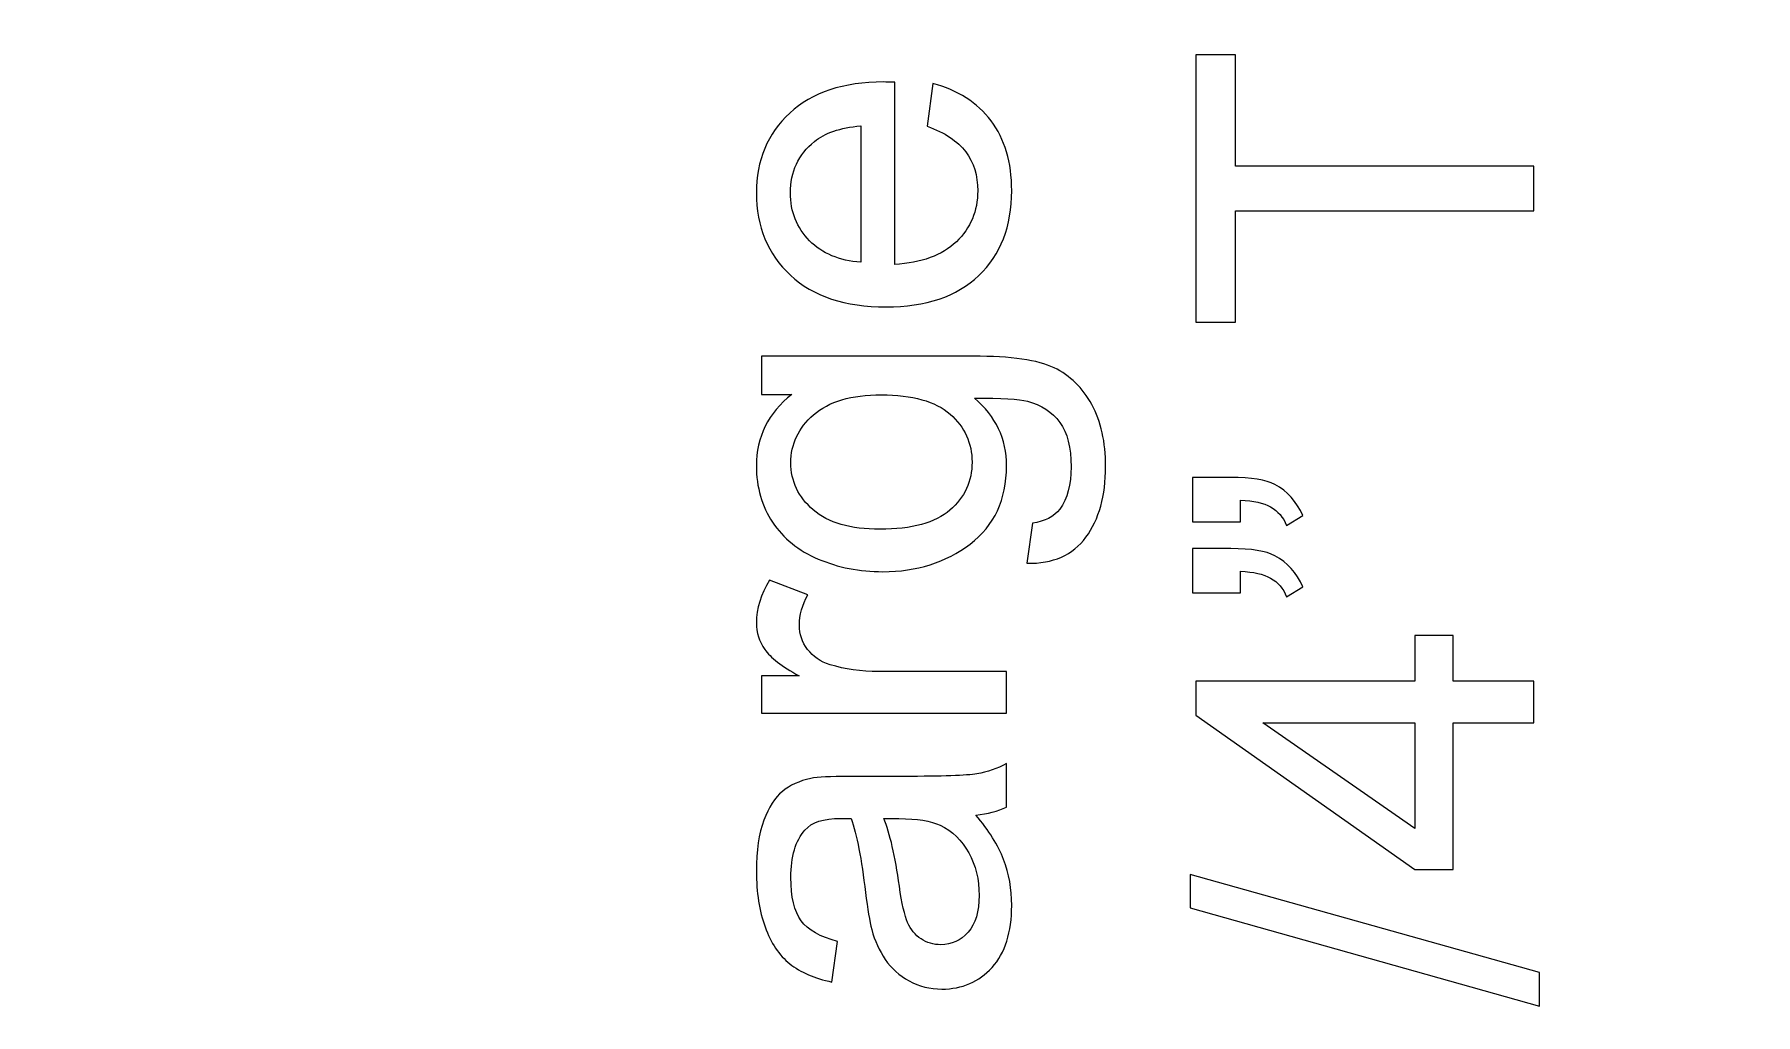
# Model space of a CAD drawing. Header units: millimetres. Extents: x -870 to 610, y 34 to 322.
# Drawn here: x -310.51 to -287.35, y 94.61 to 107.81 of the extents above; entities that cross this region are included whole.
import ezdxf

# ---------------------------------------------------------------- set-up
doc = ezdxf.new("R2010")
doc.units = ezdxf.units.MM
doc.header["$MEASUREMENT"] = 0
doc.layers.add('Layer 1', color=7, linetype='Continuous')

msp = doc.modelspace()

# ---------------------------------------------------------------- linework, layer by layer
at = {"layer": 'Layer 1', "lineweight": 18}
msp.add_open_spline([(-244.647, 242.9785), (-244.647, 242.9785), (-246.7763, 242.521), (-246.7763, 242.521), (-246.7763, 242.521), (-246.7763, 242.521), (-245.0315, 241.4322), (-245.0315, 241.4322), (-245.0315, 241.4322), (-243.3903, 240.7534), (-242.2151, 239.903), (-240.7778, 239.1623), (-240.7778, 239.1623), (-239.4305, 238.468), (-237.6423, 237.9354), (-236.383, 237.2847), (-236.383, 237.2847), (-236.4382, 235.5144), (-236.9839, 233.2724), (-237.7857, 231.9919), (-237.7857, 231.9919), (-242.4316, 230.4104), (-251.7294, 230.5039), (-254.7488, 227.7576), (-254.7488, 227.7576), (-254.2569, 227.3706), (-255.2745, 227.6944), (-253.8154, 227.2794), (-253.8154, 227.2794), (-252.3406, 226.8602), (-246.7867, 227.0779), (-240.1532, 224.6648), (-240.1532, 224.6648), (-240.2729, 223.7485), (-240.7465, 222.1), (-241.2685, 221.4316), (-241.2685, 221.4316), (-242.5086, 219.8432), (-248.0933, 220.1521), (-249.4147, 217.5305), (-249.4147, 217.5305), (-249.4147, 217.5305), (-244.526, 215.7602), (-244.526, 215.7602), (-244.526, 215.7602), (-244.6506, 214.277), (-245.8513, 212.888), (-246.6207, 211.5562), (-246.6207, 211.5562), (-247.7684, 209.57), (-247.5252, 209.3354), (-249.7593, 208.3853), (-249.7593, 208.3853), (-252.2202, 207.3386), (-256.8877, 205.7913), (-258.5122, 204.4685), (-258.5122, 204.4685), (-257.1191, 202.5629), (-254.714, 202.3355), (-252.3412, 201.2927), (-252.3412, 201.2927), (-252.3744, 198.7388), (-267.4715, 169.889), (-269.2076, 143.7638), (-269.2076, 143.7638), (-269.8923, 133.4613), (-275.314, 126.4365), (-275.1185, 116.9642), (-275.1185, 116.9642), (-275.9568, 121.2714), (-276.7385, 125.3275), (-277.5499, 129.8673), (-277.5499, 129.8673), (-278.0513, 132.6721), (-278.1957, 135.0004), (-277.2996, 137.7412), (-277.2996, 137.7412), (-274.0109, 147.7987), (-275.0148, 144.1112), (-279.541, 147.5541), (-279.541, 147.5541), (-284.9692, 151.6827), (-282.2094, 156.6744), (-281.8107, 162.4678), (-281.8107, 162.4678), (-281.4437, 167.8048), (-284.6612, 174.7184), (-284.9783, 184.351), (-284.9783, 184.351), (-285.3983, 197.1062), (-282.7144, 200.8935), (-280.9493, 210.8611), (-280.9493, 210.8611), (-280.5522, 213.1039), (-280.8832, 214.5823), (-279.0609, 215.4156), (-279.0609, 215.4156), (-275.9808, 216.8241), (-270.9923, 216.1932), (-269.4831, 218.5832), (-269.4831, 218.5832), (-271.7915, 221.7632), (-277.3128, 221.702), (-279.9025, 223.5231), (-279.9025, 223.5231), (-279.4628, 224.4793), (-280.7827, 223.9406), (-276.8061, 225.1386), (-276.8061, 225.1386), (-274.1578, 225.9364), (-268.6371, 227.6863), (-267.0381, 229.169), (-267.0381, 229.169), (-268.9306, 233.2897), (-277.4566, 232.099), (-281.7288, 233.2108), (-281.7288, 233.2108), (-281.9213, 234.8985), (-280.9652, 234.9339), (-279.3422, 235.759), (-279.3422, 235.759), (-275.4382, 237.7439), (-271.3905, 239.0067), (-267.8888, 240.8134), (-267.8888, 240.8134), (-268.1177, 242.1452), (-268.9884, 242.4795), (-270.8852, 243.3697), (-270.8852, 243.3697), (-276.2376, 245.8824), (-279.1925, 246.4963), (-285.0936, 246.792), (-285.0936, 246.792), (-285.0936, 246.792), (-286.6051, 252.4432), (-286.6051, 252.4432), (-286.6051, 252.4432), (-274.6417, 259.523), (-282.3923, 255.0991), (-271.2202, 258.7348), (-271.2202, 258.7348), (-272.264, 263.9763), (-285.6831, 264.1954), (-289.9147, 264.25), (-289.9147, 264.25), (-289.8931, 267.6908), (-277.0576, 270.2585), (-275.2229, 271.8652), (-275.2229, 271.8652), (-278.6713, 276.4647), (-289.4913, 274.0137), (-293.1952, 273.9911), (-293.1952, 273.9911), (-293.1952, 273.9911), (-294.3313, 277.4611), (-294.3313, 277.4611), (-294.3313, 277.4611), (-288.8829, 281.0772), (-278.9503, 280.5644), (-272.4213, 282.8041), (-272.4213, 282.8041), (-273.086, 287.2498), (-287.9301, 287.2244), (-290.8512, 286.8254), (-290.8512, 286.8254), (-292.873, 286.549), (-295.5735, 285.6356), (-297.358, 285.6855), (-297.358, 285.6855), (-297.358, 285.6855), (-297.8507, 287.3723), (-297.8507, 287.3723), (-297.8507, 287.3723), (-295.125, 289.7717), (-286.9301, 292.2612), (-286.611, 295.8598), (-286.611, 295.8598), (-289.187, 299.5955), (-297.2307, 296.3627), (-301.4787, 296.0651), (-301.4787, 296.0651), (-301.4787, 296.0651), (-304.5724, 302.8657), (-304.5724, 302.8657), (-304.5724, 302.8657), (-302.1119, 304.7649), (-295.8215, 306.672), (-293.1191, 307.7541), (-293.1191, 307.7541), (-293.6457, 314.1384), (-308.3273, 309.9878), (-310.1166, 312.127), (-310.1166, 312.127), (-315.2859, 318.3063), (-310.1772, 321.6322), (-322.4914, 321.0125), (-322.4914, 321.0125), (-326.9124, 320.7903), (-331.059, 320.3233), (-334.8136, 319.1265), (-334.8136, 319.1265), (-343.4234, 316.3826), (-346.9184, 313.0095), (-351.4633, 307.5423), (-351.4633, 307.5423), (-355.6599, 302.494), (-359.3532, 296.1362), (-361.6891, 289.1947), (-361.6891, 289.1947), (-362.9922, 285.3221), (-362.9953, 281.129), (-363.2967, 276.7953), (-363.2967, 276.7953), (-363.2967, 276.7953), (-366.8754, 251.9827), (-366.8754, 251.9827), (-366.8754, 251.9827), (-367.6504, 247.6113), (-368.9791, 244.4891), (-369.8763, 240.6096), (-369.8763, 240.6096), (-371.1901, 234.9298), (-366.3263, 235.1255), (-368.5885, 229.392), (-368.5885, 229.392), (-370.4081, 224.7809), (-371.5541, 224.3121), (-370.1433, 218.2614), (-370.1433, 218.2614), (-367.8375, 208.3726), (-365.2175, 207.7594), (-369.4437, 194.5862), (-369.4437, 194.5862), (-372.3285, 185.5936), (-379.9924, 157.0972), (-377.9483, 147.2062), (-377.9483, 147.2062), (-376.7734, 141.5213), (-374.3825, 142.322), (-372.0757, 139.0017), (-372.0757, 139.0017), (-368.2992, 133.566), (-375.3821, 124.5226), (-368.0728, 115.4842), (-368.0728, 115.4842), (-365.478, 112.2753), (-364.2926, 111.0883), (-362.9645, 106.1815), (-362.9645, 106.1815), (-358.6938, 90.4001), (-357.1257, 91.2932), (-343.8922, 82.856), (-343.8922, 82.856), (-340.2451, 80.5309), (-338.5911, 79.8753), (-334.146, 78.1555), (-334.146, 78.1555), (-330.5649, 76.7701), (-328.1668, 74.7261), (-325.3366, 72.8116), (-325.3366, 72.8116), (-319.2911, 68.7225), (-318.8457, 72.7317), (-313.6722, 71.917), (-313.6722, 71.917), (-310.2614, 71.3798), (-307.5469, 66.9943), (-304.1388, 67.088), (-304.1388, 67.088), (-298.3959, 67.2459), (-300.6373, 75.6652), (-300.3988, 77.206), (-300.3988, 77.206), (-286.4464, 78.7646), (-287.7094, 74.698), (-273.8136, 82.3551), (-273.8136, 82.3551), (-269.9039, 81.8474), (-267.6931, 82.8515), (-263.0482, 81.4042), (-263.0482, 81.4042), (-254.9965, 78.8948), (-256.26, 69.8113), (-249.1102, 71.8447), (-249.1102, 71.8447), (-245.3072, 72.9266), (-243.9046, 83.1902), (-234.208, 92.245), (-234.208, 92.245), (-230.1678, 96.018), (-227.2953, 100.6977), (-223.2738, 104.5976), (-223.2738, 104.5976), (-218.6877, 109.0453), (-214.9368, 109.7264), (-211.9067, 116.8681), (-211.9067, 116.8681), (-210.6026, 119.9421), (-209.5401, 122.0488), (-207.9146, 124.8854), (-207.9146, 124.8854), (-206.205, 127.8683), (-204.9803, 129.3877), (-203.5235, 132.1572), (-203.5235, 132.1572), (-197.7374, 143.1591), (-194.7098, 156.5355), (-198.3747, 170.1083), (-198.3747, 170.1083), (-200.0611, 176.3541), (-202.2365, 182.0894), (-203.3055, 188.7537), (-203.3055, 188.7537), (-206.3575, 207.7792), (-202.0685, 235.8942), (-201.3086, 255.6392), (-201.3086, 255.6392), (-201.0228, 263.0654), (-200.3092, 270.2179), (-199.7798, 277.4989), (-199.7798, 277.4989), (-199.1226, 286.5358), (-197.5488, 291.4732), (-203.2864, 296.8018), (-203.2864, 296.8018), (-205.361, 298.7285), (-207.6688, 300.2813), (-210.0373, 302.0441), (-210.0373, 302.0441), (-211.8628, 303.4031), (-214.562, 306.2305), (-217.0044, 306.6796), (-217.0044, 306.6796), (-221.2094, 307.4527), (-222.511, 308.5089), (-226.8168, 308.492), (-226.8168, 308.492), (-229.7919, 308.48), (-234.541, 307.9301), (-235.9977, 306.06), (-235.9977, 306.06), (-235.9977, 306.06), (-223.0793, 301.9585), (-223.0793, 301.9585), (-223.0793, 301.9585), (-223.0793, 301.9585), (-223.6777, 299.7615), (-223.6777, 299.7615), (-223.6777, 299.7615), (-225.6211, 299.8821), (-227.015, 300.8556), (-229.2645, 301.1173), (-229.2645, 301.1173), (-233.263, 301.5823), (-237.8213, 300.9137), (-241.3811, 299.4729), (-241.3811, 299.4729), (-243.208, 298.7332), (-244.847, 297.9906), (-245.0883, 296.5657), (-245.0883, 296.5657), (-241.8569, 294.8724), (-237.5069, 294.8952), (-233.575, 294.3467), (-233.575, 294.3467), (-231.7224, 294.0881), (-229.5835, 293.6099), (-227.9643, 292.9125), (-227.9643, 292.9125), (-226.0333, 292.0807), (-225.5121, 291.5184), (-225.9897, 288.6963), (-225.9897, 288.6963), (-229.2497, 287.9611), (-235.9335, 288.467), (-237.0987, 285.627), (-237.0987, 285.627), (-236.2914, 284.9156), (-231.5459, 283.8141), (-230.1646, 283.649), (-230.1646, 283.649), (-229.0515, 282.5907), (-229.0945, 283.053), (-228.0851, 282.451), (-228.0851, 282.451), (-228.0851, 282.451), (-229.1973, 281.9489), (-229.1973, 281.9489), (-229.1973, 281.9489), (-229.3707, 281.92), (-229.387, 281.8108), (-229.4831, 281.7436), (-229.4831, 281.7436), (-231.011, 281.5004), (-232.807, 281.0438), (-234.0926, 280.5766), (-234.0926, 280.5766), (-235.935, 279.9069), (-236.8957, 279.6371), (-237.1517, 277.8639), (-237.1517, 277.8639), (-235.6474, 274.596), (-229.3572, 275.2734), (-226.4384, 273.2766), (-226.4384, 273.2766), (-226.1056, 270.187), (-227.9613, 259.7161), (-228.9778, 257.1268), (-228.9778, 257.1268), (-235.391, 256.7918), (-241.9015, 257.7511), (-247.0124, 254.7213), (-247.0124, 254.7213), (-245.9604, 253.5714), (-244.8178, 253.7432), (-243.0874, 253.4359), (-243.0874, 253.4359), (-239.4495, 252.7899), (-234.7687, 251.345), (-231.3446, 250.3978), (-231.3446, 250.3978), (-231.519, 248.8761), (-232.9033, 245.7844), (-233.552, 244.418), (-233.552, 244.418), (-235.5463, 244.3084), (-237.7627, 244.276), (-239.5458, 243.9644), (-239.5458, 243.9644), (-241.2385, 243.6687), (-242.929, 243.1555), (-244.647, 242.9785)], degree=3, knots=[0, 0, 0, 0, 0.0091743, 0.0091743, 0.0091743, 0.0091743, 0.0183486, 0.0183486, 0.0183486, 0.0183486, 0.0275229, 0.0275229, 0.0275229, 0.0275229, 0.0366972, 0.0366972, 0.0366972, 0.0366972, 0.0458716, 0.0458716, 0.0458716, 0.0458716, 0.0550459, 0.0550459, 0.0550459, 0.0550459, 0.0642202, 0.0642202, 0.0642202, 0.0642202, 0.0733945, 0.0733945, 0.0733945, 0.0733945, 0.0825688, 0.0825688, 0.0825688, 0.0825688, 0.0917431, 0.0917431, 0.0917431, 0.0917431, 0.1009174, 0.1009174, 0.1009174, 0.1009174, 0.1100917, 0.1100917, 0.1100917, 0.1100917, 0.1192661, 0.1192661, 0.1192661, 0.1192661, 0.1284404, 0.1284404, 0.1284404, 0.1284404, 0.1376147, 0.1376147, 0.1376147, 0.1376147, 0.146789, 0.146789, 0.146789, 0.146789, 0.1559633, 0.1559633, 0.1559633, 0.1559633, 0.1651376, 0.1651376, 0.1651376, 0.1651376, 0.1743119, 0.1743119, 0.1743119, 0.1743119, 0.1834862, 0.1834862, 0.1834862, 0.1834862, 0.1926606, 0.1926606, 0.1926606, 0.1926606, 0.2018349, 0.2018349, 0.2018349, 0.2018349, 0.2110092, 0.2110092, 0.2110092, 0.2110092, 0.2201835, 0.2201835, 0.2201835, 0.2201835, 0.2293578, 0.2293578, 0.2293578, 0.2293578, 0.2385321, 0.2385321, 0.2385321, 0.2385321, 0.2477064, 0.2477064, 0.2477064, 0.2477064, 0.2568807, 0.2568807, 0.2568807, 0.2568807, 0.266055, 0.266055, 0.266055, 0.266055, 0.2752294, 0.2752294, 0.2752294, 0.2752294, 0.2844037, 0.2844037, 0.2844037, 0.2844037, 0.293578, 0.293578, 0.293578, 0.293578, 0.3027523, 0.3027523, 0.3027523, 0.3027523, 0.3119266, 0.3119266, 0.3119266, 0.3119266, 0.3211009, 0.3211009, 0.3211009, 0.3211009, 0.3302752, 0.3302752, 0.3302752, 0.3302752, 0.3394495, 0.3394495, 0.3394495, 0.3394495, 0.3486239, 0.3486239, 0.3486239, 0.3486239, 0.3577982, 0.3577982, 0.3577982, 0.3577982, 0.3669725, 0.3669725, 0.3669725, 0.3669725, 0.3761468, 0.3761468, 0.3761468, 0.3761468, 0.3853211, 0.3853211, 0.3853211, 0.3853211, 0.3944954, 0.3944954, 0.3944954, 0.3944954, 0.4036697, 0.4036697, 0.4036697, 0.4036697, 0.412844, 0.412844, 0.412844, 0.412844, 0.4220183, 0.4220183, 0.4220183, 0.4220183, 0.4311927, 0.4311927, 0.4311927, 0.4311927, 0.440367, 0.440367, 0.440367, 0.440367, 0.4495413, 0.4495413, 0.4495413, 0.4495413, 0.4587156, 0.4587156, 0.4587156, 0.4587156, 0.4678899, 0.4678899, 0.4678899, 0.4678899, 0.4770642, 0.4770642, 0.4770642, 0.4770642, 0.4862385, 0.4862385, 0.4862385, 0.4862385, 0.4954128, 0.4954128, 0.4954128, 0.4954128, 0.5045872, 0.5045872, 0.5045872, 0.5045872, 0.5137615, 0.5137615, 0.5137615, 0.5137615, 0.5229358, 0.5229358, 0.5229358, 0.5229358, 0.5321101, 0.5321101, 0.5321101, 0.5321101, 0.5412844, 0.5412844, 0.5412844, 0.5412844, 0.5504587, 0.5504587, 0.5504587, 0.5504587, 0.559633, 0.559633, 0.559633, 0.559633, 0.5688073, 0.5688073, 0.5688073, 0.5688073, 0.5779817, 0.5779817, 0.5779817, 0.5779817, 0.587156, 0.587156, 0.587156, 0.587156, 0.5963303, 0.5963303, 0.5963303, 0.5963303, 0.6055046, 0.6055046, 0.6055046, 0.6055046, 0.6146789, 0.6146789, 0.6146789, 0.6146789, 0.6238532, 0.6238532, 0.6238532, 0.6238532, 0.6330275, 0.6330275, 0.6330275, 0.6330275, 0.6422018, 0.6422018, 0.6422018, 0.6422018, 0.6513761, 0.6513761, 0.6513761, 0.6513761, 0.6605505, 0.6605505, 0.6605505, 0.6605505, 0.6697248, 0.6697248, 0.6697248, 0.6697248, 0.6788991, 0.6788991, 0.6788991, 0.6788991, 0.6880734, 0.6880734, 0.6880734, 0.6880734, 0.6972477, 0.6972477, 0.6972477, 0.6972477, 0.706422, 0.706422, 0.706422, 0.706422, 0.7155963, 0.7155963, 0.7155963, 0.7155963, 0.7247706, 0.7247706, 0.7247706, 0.7247706, 0.733945, 0.733945, 0.733945, 0.733945, 0.7431193, 0.7431193, 0.7431193, 0.7431193, 0.7522936, 0.7522936, 0.7522936, 0.7522936, 0.7614679, 0.7614679, 0.7614679, 0.7614679, 0.7706422, 0.7706422, 0.7706422, 0.7706422, 0.7798165, 0.7798165, 0.7798165, 0.7798165, 0.7889908, 0.7889908, 0.7889908, 0.7889908, 0.7981651, 0.7981651, 0.7981651, 0.7981651, 0.8073394, 0.8073394, 0.8073394, 0.8073394, 0.8165138, 0.8165138, 0.8165138, 0.8165138, 0.8256881, 0.8256881, 0.8256881, 0.8256881, 0.8348624, 0.8348624, 0.8348624, 0.8348624, 0.8440367, 0.8440367, 0.8440367, 0.8440367, 0.853211, 0.853211, 0.853211, 0.853211, 0.8623853, 0.8623853, 0.8623853, 0.8623853, 0.8715596, 0.8715596, 0.8715596, 0.8715596, 0.8807339, 0.8807339, 0.8807339, 0.8807339, 0.8899083, 0.8899083, 0.8899083, 0.8899083, 0.8990826, 0.8990826, 0.8990826, 0.8990826, 0.9082569, 0.9082569, 0.9082569, 0.9082569, 0.9174312, 0.9174312, 0.9174312, 0.9174312, 0.9266055, 0.9266055, 0.9266055, 0.9266055, 0.9357798, 0.9357798, 0.9357798, 0.9357798, 0.9449541, 0.9449541, 0.9449541, 0.9449541, 0.9541284, 0.9541284, 0.9541284, 0.9541284, 0.9633028, 0.9633028, 0.9633028, 0.9633028, 0.9724771, 0.9724771, 0.9724771, 0.9724771, 0.9816514, 0.9816514, 0.9816514, 0.9816514, 1, 1, 1, 1], dxfattribs=at)
at = {"layer": 'Layer 1'}
for points, knots in [([(-290.3367, 105.428), (-290.3367, 105.428), (-294.3499, 105.428), (-294.3499, 105.428), (-294.3499, 105.428), (-294.3499, 105.428), (-294.3499, 103.9294), (-294.3499, 103.9294), (-294.3499, 103.9294), (-294.3499, 103.9294), (-294.8833, 103.9294), (-294.8833, 103.9294), (-294.8833, 103.9294), (-294.8833, 103.9294), (-294.8833, 107.5298), (-294.8833, 107.5298), (-294.8833, 107.5298), (-294.8833, 107.5298), (-294.3499, 107.5298), (-294.3499, 107.5298), (-294.3499, 107.5298), (-294.3499, 107.5298), (-294.3499, 106.0312), (-294.3499, 106.0312), (-294.3499, 106.0312), (-294.3499, 106.0312), (-290.3367, 106.0312), (-290.3367, 106.0312), (-290.3367, 106.0312), (-290.3367, 106.0312), (-290.3367, 105.428), (-290.3367, 105.428)], [0, 0, 0, 0, 0.1111111, 0.1111111, 0.1111111, 0.1111111, 0.2222222, 0.2222222, 0.2222222, 0.2222222, 0.3333333, 0.3333333, 0.3333333, 0.3333333, 0.4444444, 0.4444444, 0.4444444, 0.4444444, 0.5555556, 0.5555556, 0.5555556, 0.5555556, 0.6666667, 0.6666667, 0.6666667, 0.6666667, 0.7777778, 0.7777778, 0.7777778, 0.7777778, 1, 1, 1, 1]), ([(-298.4974, 106.5679), (-298.4974, 106.5679), (-298.4212, 107.1458), (-298.4212, 107.1458), (-298.4212, 107.1458), (-298.0857, 107.0558), (-297.8243, 106.8875), (-297.6391, 106.642), (-297.6391, 106.642), (-297.4539, 106.3965), (-297.3607, 106.0832), (-297.3607, 105.7011), (-297.3607, 105.7011), (-297.3607, 105.2206), (-297.5089, 104.8396), (-297.8053, 104.5581), (-297.8053, 104.5581), (-298.1005, 104.2766), (-298.5165, 104.1359), (-299.0509, 104.1359), (-299.0509, 104.1359), (-299.6034, 104.1359), (-300.033, 104.2777), (-300.3378, 104.5624), (-300.3378, 104.5624), (-300.6437, 104.8471), (-300.7961, 105.2164), (-300.7961, 105.6704), (-300.7961, 105.6704), (-300.7961, 106.1096), (-300.6469, 106.4684), (-300.3474, 106.7468), (-300.3474, 106.7468), (-300.0479, 107.0251), (-299.6266, 107.1648), (-299.0837, 107.1648), (-299.0837, 107.1648), (-299.0509, 107.1648), (-299.0012, 107.1637), (-298.9356, 107.1616), (-298.9356, 107.1616), (-298.9356, 107.1616), (-298.9356, 104.7074), (-298.9356, 104.7074), (-298.9356, 104.7074), (-298.5747, 104.7285), (-298.2974, 104.8301), (-298.1058, 105.0143), (-298.1058, 105.0143), (-297.9143, 105.1974), (-297.818, 105.427), (-297.818, 105.7011), (-297.818, 105.7011), (-297.818, 105.9054), (-297.8719, 106.08), (-297.9799, 106.2239), (-297.9799, 106.2239), (-298.0878, 106.3689), (-298.2603, 106.4832), (-298.4974, 106.5679)], [0, 0, 0, 0, 0.0625, 0.0625, 0.0625, 0.0625, 0.125, 0.125, 0.125, 0.125, 0.1875, 0.1875, 0.1875, 0.1875, 0.25, 0.25, 0.25, 0.25, 0.3125, 0.3125, 0.3125, 0.3125, 0.375, 0.375, 0.375, 0.375, 0.4375, 0.4375, 0.4375, 0.4375, 0.5, 0.5, 0.5, 0.5, 0.5625, 0.5625, 0.5625, 0.5625, 0.625, 0.625, 0.625, 0.625, 0.6875, 0.6875, 0.6875, 0.6875, 0.75, 0.75, 0.75, 0.75, 0.8125, 0.8125, 0.8125, 0.8125, 0.875, 0.875, 0.875, 0.875, 1, 1, 1, 1]), ([(-299.3928, 104.7391), (-299.3928, 104.7391), (-299.3928, 106.5743), (-299.3928, 106.5743), (-299.3928, 106.5743), (-299.67, 106.5499), (-299.8775, 106.479), (-300.0161, 106.3636), (-300.0161, 106.3636), (-300.231, 106.1869), (-300.3389, 105.9562), (-300.3389, 105.6736), (-300.3389, 105.6736), (-300.3389, 105.4175), (-300.2532, 105.2027), (-300.0817, 105.028), (-300.0817, 105.028), (-299.9103, 104.8545), (-299.6806, 104.7582), (-299.3928, 104.7391)], [0, 0, 0, 0, 0.1666667, 0.1666667, 0.1666667, 0.1666667, 0.3333333, 0.3333333, 0.3333333, 0.3333333, 0.5, 0.5, 0.5, 0.5, 0.6666667, 0.6666667, 0.6666667, 0.6666667, 1, 1, 1, 1]), ([(-297.1575, 100.6856), (-297.1575, 100.6856), (-297.0813, 101.2254), (-297.0813, 101.2254), (-297.0813, 101.2254), (-296.9141, 101.2476), (-296.7924, 101.3111), (-296.7152, 101.4148), (-296.7152, 101.4148), (-296.6125, 101.5535), (-296.5606, 101.7429), (-296.5606, 101.9832), (-296.5606, 101.9832), (-296.5606, 102.2414), (-296.6125, 102.4414), (-296.7152, 102.5822), (-296.7152, 102.5822), (-296.8178, 102.7229), (-296.9628, 102.8182), (-297.148, 102.8679), (-297.148, 102.8679), (-297.2613, 102.8965), (-297.4994, 102.9103), (-297.8624, 102.9081), (-297.8624, 102.9081), (-297.5745, 102.6637), (-297.4306, 102.3599), (-297.4306, 101.9959), (-297.4306, 101.9959), (-297.4306, 101.5429), (-297.5936, 101.1915), (-297.9206, 100.9439), (-297.9206, 100.9439), (-298.2466, 100.6952), (-298.6382, 100.5713), (-299.0943, 100.5713), (-299.0943, 100.5713), (-299.4086, 100.5713), (-299.6986, 100.6285), (-299.9643, 100.7417), (-299.9643, 100.7417), (-300.2299, 100.855), (-300.4342, 101.0201), (-300.5791, 101.236), (-300.5791, 101.236), (-300.7241, 101.4519), (-300.7961, 101.7059), (-300.7961, 101.998), (-300.7961, 101.998), (-300.7961, 102.3864), (-300.6374, 102.7071), (-300.3199, 102.9589), (-300.3199, 102.9589), (-300.3199, 102.9589), (-300.7263, 102.9589), (-300.7263, 102.9589), (-300.7263, 102.9589), (-300.7263, 102.9589), (-300.7263, 103.4733), (-300.7263, 103.4733), (-300.7263, 103.4733), (-300.7263, 103.4733), (-297.8804, 103.4733), (-297.8804, 103.4733), (-297.8804, 103.4733), (-297.3671, 103.4733), (-297.0041, 103.4214), (-296.7903, 103.3167), (-296.7903, 103.3167), (-296.5765, 103.2129), (-296.4072, 103.0468), (-296.2834, 102.8214), (-296.2834, 102.8214), (-296.1595, 102.5949), (-296.0971, 102.3165), (-296.0971, 101.9863), (-296.0971, 101.9863), (-296.0971, 101.5937), (-296.1849, 101.2773), (-296.3617, 101.036), (-296.3617, 101.036), (-296.5374, 100.7936), (-296.803, 100.6772), (-297.1575, 100.6856)], [0, 0, 0, 0, 0.0454545, 0.0454545, 0.0454545, 0.0454545, 0.0909091, 0.0909091, 0.0909091, 0.0909091, 0.1363636, 0.1363636, 0.1363636, 0.1363636, 0.1818182, 0.1818182, 0.1818182, 0.1818182, 0.2272727, 0.2272727, 0.2272727, 0.2272727, 0.2727273, 0.2727273, 0.2727273, 0.2727273, 0.3181818, 0.3181818, 0.3181818, 0.3181818, 0.3636364, 0.3636364, 0.3636364, 0.3636364, 0.4090909, 0.4090909, 0.4090909, 0.4090909, 0.4545455, 0.4545455, 0.4545455, 0.4545455, 0.5, 0.5, 0.5, 0.5, 0.5454545, 0.5454545, 0.5454545, 0.5454545, 0.5909091, 0.5909091, 0.5909091, 0.5909091, 0.6363636, 0.6363636, 0.6363636, 0.6363636, 0.6818182, 0.6818182, 0.6818182, 0.6818182, 0.7272727, 0.7272727, 0.7272727, 0.7272727, 0.7727273, 0.7727273, 0.7727273, 0.7727273, 0.8181818, 0.8181818, 0.8181818, 0.8181818, 0.8636364, 0.8636364, 0.8636364, 0.8636364, 0.9090909, 0.9090909, 0.9090909, 0.9090909, 1, 1, 1, 1]), ([(-299.1345, 101.1428), (-298.7038, 101.1428), (-298.3895, 101.2286), (-298.1915, 101.4), (-298.1915, 101.4), (-297.9936, 101.5725), (-297.8942, 101.7874), (-297.8942, 102.0456), (-297.8942, 102.0456), (-297.8942, 102.3028), (-297.9926, 102.5176), (-298.1894, 102.6922), (-298.1894, 102.6922), (-298.3863, 102.8658), (-298.6953, 102.9526), (-299.1165, 102.9526), (-299.1165, 102.9526), (-299.5187, 102.9526), (-299.8224, 102.8626), (-300.0267, 102.6838), (-300.0267, 102.6838), (-300.231, 102.5049), (-300.3326, 102.289), (-300.3326, 102.0371), (-300.3326, 102.0371), (-300.3326, 101.7884), (-300.232, 101.5778), (-300.0309, 101.4032), (-300.0309, 101.4032), (-299.8298, 101.2296), (-299.5314, 101.1428), (-299.1345, 101.1428)], [0, 0, 0, 0, 0.1111111, 0.1111111, 0.1111111, 0.1111111, 0.2222222, 0.2222222, 0.2222222, 0.2222222, 0.3333333, 0.3333333, 0.3333333, 0.3333333, 0.4444444, 0.4444444, 0.4444444, 0.4444444, 0.5555556, 0.5555556, 0.5555556, 0.5555556, 0.6666667, 0.6666667, 0.6666667, 0.6666667, 0.7777778, 0.7777778, 0.7777778, 0.7777778, 1, 1, 1, 1]), ([(-294.2801, 101.2444), (-294.2801, 101.2444), (-294.9278, 101.2444), (-294.9278, 101.2444), (-294.9278, 101.2444), (-294.9278, 101.2444), (-294.9278, 101.8413), (-294.9278, 101.8413), (-294.9278, 101.8413), (-294.9278, 101.8413), (-294.4134, 101.8413), (-294.4134, 101.8413), (-294.4134, 101.8413), (-294.1382, 101.8413), (-293.9393, 101.8095), (-293.8186, 101.7449), (-293.8186, 101.7449), (-293.6514, 101.655), (-293.5265, 101.5163), (-293.4419, 101.3269), (-293.4419, 101.3269), (-293.4419, 101.3269), (-293.662, 101.1936), (-293.662, 101.1936), (-293.662, 101.1936), (-293.7075, 101.3057), (-293.7784, 101.3883), (-293.8768, 101.4433), (-293.8768, 101.4433), (-293.9742, 101.4984), (-294.1086, 101.529), (-294.2801, 101.5354), (-294.2801, 101.5354), (-294.2801, 101.5354), (-294.2801, 101.2444), (-294.2801, 101.2444)], [0, 0, 0, 0, 0.1, 0.1, 0.1, 0.1, 0.2, 0.2, 0.2, 0.2, 0.3, 0.3, 0.3, 0.3, 0.4, 0.4, 0.4, 0.4, 0.5, 0.5, 0.5, 0.5, 0.6, 0.6, 0.6, 0.6, 0.7, 0.7, 0.7, 0.7, 0.8, 0.8, 0.8, 0.8, 1, 1, 1, 1]), ([(-294.2801, 100.2855), (-294.2801, 100.2855), (-294.9278, 100.2855), (-294.9278, 100.2855), (-294.9278, 100.2855), (-294.9278, 100.2855), (-294.9278, 100.8824), (-294.9278, 100.8824), (-294.9278, 100.8824), (-294.9278, 100.8824), (-294.4134, 100.8824), (-294.4134, 100.8824), (-294.4134, 100.8824), (-294.1382, 100.8824), (-293.9393, 100.8507), (-293.8186, 100.7861), (-293.8186, 100.7861), (-293.6514, 100.6961), (-293.5265, 100.5575), (-293.4419, 100.3681), (-293.4419, 100.3681), (-293.4419, 100.3681), (-293.662, 100.2347), (-293.662, 100.2347), (-293.662, 100.2347), (-293.7075, 100.3469), (-293.7784, 100.4294), (-293.8768, 100.4845), (-293.8768, 100.4845), (-293.9742, 100.5395), (-294.1086, 100.5702), (-294.2801, 100.5765), (-294.2801, 100.5765), (-294.2801, 100.5765), (-294.2801, 100.2855), (-294.2801, 100.2855)], [0, 0, 0, 0, 0.1, 0.1, 0.1, 0.1, 0.2, 0.2, 0.2, 0.2, 0.3, 0.3, 0.3, 0.3, 0.4, 0.4, 0.4, 0.4, 0.5, 0.5, 0.5, 0.5, 0.6, 0.6, 0.6, 0.6, 0.7, 0.7, 0.7, 0.7, 0.8, 0.8, 0.8, 0.8, 1, 1, 1, 1]), ([(-297.4306, 98.6674), (-297.4306, 98.6674), (-300.7263, 98.6674), (-300.7263, 98.6674), (-300.7263, 98.6674), (-300.7263, 98.6674), (-300.7263, 99.169), (-300.7263, 99.169), (-300.7263, 99.169), (-300.7263, 99.169), (-300.2214, 99.169), (-300.2214, 99.169), (-300.2214, 99.169), (-300.4553, 99.2971), (-300.6098, 99.4156), (-300.6839, 99.5246), (-300.6839, 99.5246), (-300.7591, 99.6336), (-300.7961, 99.7532), (-300.7961, 99.8834), (-300.7961, 99.8834), (-300.7961, 100.0718), (-300.7368, 100.2633), (-300.6194, 100.4581), (-300.6194, 100.4581), (-300.6194, 100.4581), (-300.104, 100.2591), (-300.104, 100.2591), (-300.104, 100.2591), (-300.1802, 100.1236), (-300.2183, 99.9882), (-300.2183, 99.8527), (-300.2183, 99.8527), (-300.2183, 99.731), (-300.1812, 99.622), (-300.1082, 99.5257), (-300.1082, 99.5257), (-300.0352, 99.4294), (-299.9336, 99.3606), (-299.8034, 99.3193), (-299.8034, 99.3193), (-299.6055, 99.2568), (-299.3885, 99.2262), (-299.1525, 99.2262), (-299.1525, 99.2262), (-299.1525, 99.2262), (-297.4306, 99.2262), (-297.4306, 99.2262), (-297.4306, 99.2262), (-297.4306, 99.2262), (-297.4306, 98.6674), (-297.4306, 98.6674)], [0, 0, 0, 0, 0.0714286, 0.0714286, 0.0714286, 0.0714286, 0.1428571, 0.1428571, 0.1428571, 0.1428571, 0.2142857, 0.2142857, 0.2142857, 0.2142857, 0.2857143, 0.2857143, 0.2857143, 0.2857143, 0.3571429, 0.3571429, 0.3571429, 0.3571429, 0.4285714, 0.4285714, 0.4285714, 0.4285714, 0.5, 0.5, 0.5, 0.5, 0.5714286, 0.5714286, 0.5714286, 0.5714286, 0.6428571, 0.6428571, 0.6428571, 0.6428571, 0.7142857, 0.7142857, 0.7142857, 0.7142857, 0.7857143, 0.7857143, 0.7857143, 0.7857143, 0.8571429, 0.8571429, 0.8571429, 0.8571429, 1, 1, 1, 1]), ([(-290.3367, 98.5382), (-290.3367, 98.5382), (-291.4226, 98.5382), (-291.4226, 98.5382), (-291.4226, 98.5382), (-291.4226, 98.5382), (-291.4226, 96.5633), (-291.4226, 96.5633), (-291.4226, 96.5633), (-291.4226, 96.5633), (-291.9369, 96.5633), (-291.9369, 96.5633), (-291.9369, 96.5633), (-291.9369, 96.5633), (-294.8833, 98.6398), (-294.8833, 98.6398), (-294.8833, 98.6398), (-294.8833, 98.6398), (-294.8833, 99.097), (-294.8833, 99.097), (-294.8833, 99.097), (-294.8833, 99.097), (-291.9369, 99.097), (-291.9369, 99.097), (-291.9369, 99.097), (-291.9369, 99.097), (-291.9369, 99.7129), (-291.9369, 99.7129), (-291.9369, 99.7129), (-291.9369, 99.7129), (-291.4226, 99.7129), (-291.4226, 99.7129), (-291.4226, 99.7129), (-291.4226, 99.7129), (-291.4226, 99.097), (-291.4226, 99.097), (-291.4226, 99.097), (-291.4226, 99.097), (-290.3367, 99.097), (-290.3367, 99.097), (-290.3367, 99.097), (-290.3367, 99.097), (-290.3367, 98.5382), (-290.3367, 98.5382)], [0, 0, 0, 0, 0.0833333, 0.0833333, 0.0833333, 0.0833333, 0.1666667, 0.1666667, 0.1666667, 0.1666667, 0.25, 0.25, 0.25, 0.25, 0.3333333, 0.3333333, 0.3333333, 0.3333333, 0.4166667, 0.4166667, 0.4166667, 0.4166667, 0.5, 0.5, 0.5, 0.5, 0.5833333, 0.5833333, 0.5833333, 0.5833333, 0.6666667, 0.6666667, 0.6666667, 0.6666667, 0.75, 0.75, 0.75, 0.75, 0.8333333, 0.8333333, 0.8333333, 0.8333333, 1, 1, 1, 1]), ([(-291.9369, 98.5382), (-291.9369, 98.5382), (-293.9827, 98.5382), (-293.9827, 98.5382), (-293.9827, 98.5382), (-293.9827, 98.5382), (-291.9369, 97.1126), (-291.9369, 97.1126), (-291.9369, 97.1126), (-291.9369, 97.1126), (-291.9369, 98.5382), (-291.9369, 98.5382)], [0, 0, 0, 0, 0.25, 0.25, 0.25, 0.25, 0.5, 0.5, 0.5, 0.5, 1, 1, 1, 1]), ([(-297.8434, 97.2947), (-297.6666, 97.0872), (-297.5428, 96.8872), (-297.4698, 96.6956), (-297.4698, 96.6956), (-297.3967, 96.5041), (-297.3607, 96.2988), (-297.3607, 96.0786), (-297.3607, 96.0786), (-297.3607, 95.7167), (-297.4486, 95.4383), (-297.6253, 95.2436), (-297.6253, 95.2436), (-297.801, 95.0489), (-298.0264, 94.9515), (-298.3006, 94.9515), (-298.3006, 94.9515), (-298.4614, 94.9515), (-298.6085, 94.9885), (-298.7419, 95.0616), (-298.7419, 95.0616), (-298.8752, 95.1357), (-298.9811, 95.232), (-299.0615, 95.3505), (-299.0615, 95.3505), (-299.1419, 95.4701), (-299.2033, 95.6034), (-299.2446, 95.7527), (-299.2446, 95.7527), (-299.2732, 95.8627), (-299.3007, 96.0289), (-299.3282, 96.2501), (-299.3282, 96.2501), (-299.3811, 96.7009), (-299.4457, 97.0343), (-299.5198, 97.247), (-299.5198, 97.247), (-299.596, 97.2491), (-299.6446, 97.2502), (-299.6647, 97.2502), (-299.6647, 97.2502), (-299.8912, 97.2502), (-300.051, 97.1973), (-300.1442, 97.0915), (-300.1442, 97.0915), (-300.2701, 96.9486), (-300.3326, 96.7359), (-300.3326, 96.4543), (-300.3326, 96.4543), (-300.3326, 96.1908), (-300.286, 95.9961), (-300.1939, 95.8712), (-300.1939, 95.8712), (-300.1018, 95.7453), (-299.9378, 95.6532), (-299.7039, 95.5929), (-299.7039, 95.5929), (-299.7039, 95.5929), (-299.7801, 95.0468), (-299.7801, 95.0468), (-299.7801, 95.0468), (-300.014, 95.0965), (-300.2034, 95.178), (-300.3474, 95.2923), (-300.3474, 95.2923), (-300.4913, 95.4066), (-300.6014, 95.5717), (-300.6797, 95.7876), (-300.6797, 95.7876), (-300.7569, 96.0024), (-300.7961, 96.2533), (-300.7961, 96.5369), (-300.7961, 96.5369), (-300.7961, 96.8184), (-300.7633, 97.0481), (-300.6966, 97.2248), (-300.6966, 97.2248), (-300.6299, 97.4005), (-300.5474, 97.5307), (-300.4469, 97.6132), (-300.4469, 97.6132), (-300.3463, 97.6958), (-300.2193, 97.754), (-300.0659, 97.7878), (-300.0659, 97.7878), (-299.9706, 97.8058), (-299.7992, 97.8154), (-299.5526, 97.8154), (-299.5526, 97.8154), (-299.5526, 97.8154), (-298.8117, 97.8154), (-298.8117, 97.8154), (-298.8117, 97.8154), (-298.2942, 97.8154), (-297.9672, 97.827), (-297.8285, 97.8503), (-297.8285, 97.8503), (-297.6899, 97.8725), (-297.5576, 97.9191), (-297.4306, 97.9868), (-297.4306, 97.9868), (-297.4306, 97.9868), (-297.4306, 97.4026), (-297.4306, 97.4026), (-297.4306, 97.4026), (-297.5481, 97.3465), (-297.6857, 97.3105), (-297.8434, 97.2947)], [0, 0, 0, 0, 0.0357143, 0.0357143, 0.0357143, 0.0357143, 0.0714286, 0.0714286, 0.0714286, 0.0714286, 0.1071429, 0.1071429, 0.1071429, 0.1071429, 0.1428571, 0.1428571, 0.1428571, 0.1428571, 0.1785714, 0.1785714, 0.1785714, 0.1785714, 0.2142857, 0.2142857, 0.2142857, 0.2142857, 0.25, 0.25, 0.25, 0.25, 0.2857143, 0.2857143, 0.2857143, 0.2857143, 0.3214286, 0.3214286, 0.3214286, 0.3214286, 0.3571429, 0.3571429, 0.3571429, 0.3571429, 0.3928571, 0.3928571, 0.3928571, 0.3928571, 0.4285714, 0.4285714, 0.4285714, 0.4285714, 0.4642857, 0.4642857, 0.4642857, 0.4642857, 0.5, 0.5, 0.5, 0.5, 0.5357143, 0.5357143, 0.5357143, 0.5357143, 0.5714286, 0.5714286, 0.5714286, 0.5714286, 0.6071429, 0.6071429, 0.6071429, 0.6071429, 0.6428571, 0.6428571, 0.6428571, 0.6428571, 0.6785714, 0.6785714, 0.6785714, 0.6785714, 0.7142857, 0.7142857, 0.7142857, 0.7142857, 0.75, 0.75, 0.75, 0.75, 0.7857143, 0.7857143, 0.7857143, 0.7857143, 0.8214286, 0.8214286, 0.8214286, 0.8214286, 0.8571429, 0.8571429, 0.8571429, 0.8571429, 0.8928571, 0.8928571, 0.8928571, 0.8928571, 0.9285714, 0.9285714, 0.9285714, 0.9285714, 1, 1, 1, 1]), ([(-299.0816, 97.2502), (-298.9991, 97.047), (-298.9292, 96.7422), (-298.8721, 96.3358), (-298.8721, 96.3358), (-298.8392, 96.1051), (-298.8022, 95.9421), (-298.7609, 95.8469), (-298.7609, 95.8469), (-298.7197, 95.7516), (-298.6593, 95.6786), (-298.581, 95.6267), (-298.581, 95.6267), (-298.5016, 95.5749), (-298.4138, 95.5484), (-298.3164, 95.5484), (-298.3164, 95.5484), (-298.1693, 95.5484), (-298.0455, 95.6045), (-297.9471, 95.7177), (-297.9471, 95.7177), (-297.8486, 95.831), (-297.7989, 95.9961), (-297.7989, 96.213), (-297.7989, 96.213), (-297.7989, 96.4279), (-297.8455, 96.6194), (-297.9397, 96.7877), (-297.9397, 96.7877), (-298.0328, 96.9549), (-298.1609, 97.0788), (-298.3228, 97.1571), (-298.3228, 97.1571), (-298.4487, 97.2174), (-298.6339, 97.247), (-298.8784, 97.247), (-298.8784, 97.247), (-298.8784, 97.247), (-299.0816, 97.2502), (-299.0816, 97.2502)], [0, 0, 0, 0, 0.0909091, 0.0909091, 0.0909091, 0.0909091, 0.1818182, 0.1818182, 0.1818182, 0.1818182, 0.2727273, 0.2727273, 0.2727273, 0.2727273, 0.3636364, 0.3636364, 0.3636364, 0.3636364, 0.4545455, 0.4545455, 0.4545455, 0.4545455, 0.5454545, 0.5454545, 0.5454545, 0.5454545, 0.6363636, 0.6363636, 0.6363636, 0.6363636, 0.7272727, 0.7272727, 0.7272727, 0.7272727, 0.8181818, 0.8181818, 0.8181818, 0.8181818, 1, 1, 1, 1]), ([(-290.2605, 94.7229), (-290.2605, 94.7229), (-294.9595, 96.0437), (-294.9595, 96.0437), (-294.9595, 96.0437), (-294.9595, 96.0437), (-294.9595, 96.4935), (-294.9595, 96.4935), (-294.9595, 96.4935), (-294.9595, 96.4935), (-290.2605, 95.1727), (-290.2605, 95.1727), (-290.2605, 95.1727), (-290.2605, 95.1727), (-290.2605, 94.7229), (-290.2605, 94.7229)], [0, 0, 0, 0, 0.2, 0.2, 0.2, 0.2, 0.4, 0.4, 0.4, 0.4, 0.6, 0.6, 0.6, 0.6, 1, 1, 1, 1])]:
    msp.add_open_spline(points, degree=3, knots=knots, dxfattribs=at)

doc.saveas('drawing.dxf')
